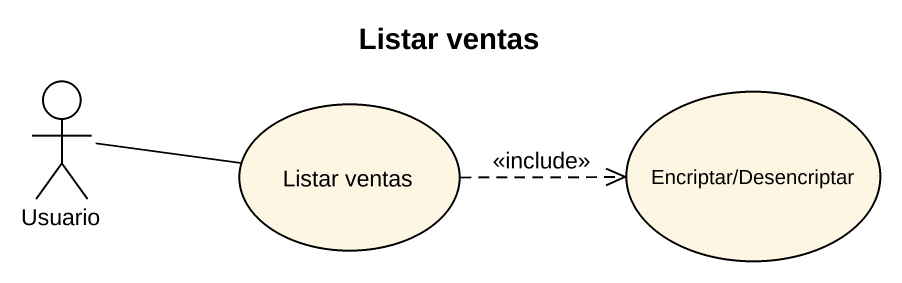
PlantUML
@startuml
title Listar ventas
actor Usuario
usecase "Listar ventas" as Listar_ventas
usecase "Encriptar/Desencriptar" as Encriptar_Desencriptar
Usuario -right- Listar_ventas
Listar_ventas .right.> Encriptar_Desencriptar : <<include>>
@enduml
